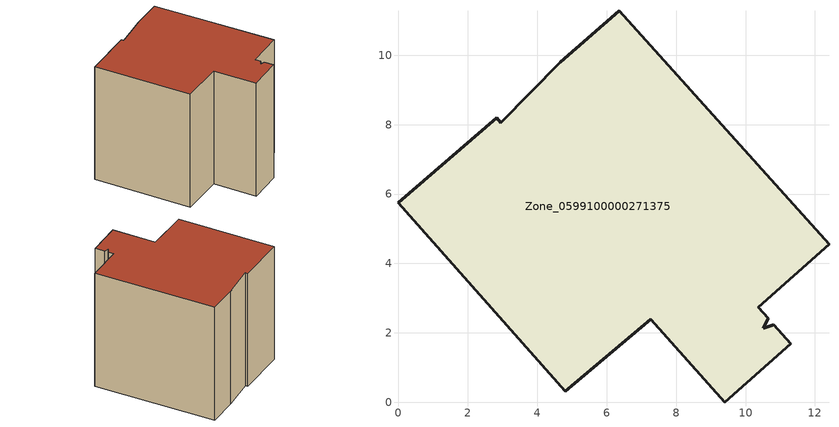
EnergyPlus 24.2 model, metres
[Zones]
Zone_0599100000271375
 floor ground (C_G): 7.27,2.39 4.8,0.31 0,5.74 2.83,8.2 2.95,8.06 4.66,9.8 6.36,11.28 12.4,4.55 10.37,2.74 10.65,2.43 10.52,2.13 10.82,2.24 11.3,1.69 9.4,0 z0
 wall outside (C_F): 4.66,9.8 2.95,8.06 2.83,8.2 0,5.74 4.8,0.31 7.27,2.39 9.4,0 11.3,1.69 10.82,2.24 10.52,2.13 10.65,2.43 10.37,2.74 12.4,4.55 6.36,11.28 4.66,9.8 z0:9.03
 roof outside (C_R): 10.82,2.24 10.52,2.13 10.65,2.43 10.37,2.74 12.4,4.55 6.36,11.28 4.66,9.8 2.95,8.06 2.83,8.2 0,5.74 4.8,0.31 7.27,2.39 9.4,0 11.3,1.69 z9.03
[BUILDING]
Pand.0599100000271375: North Axis=0; Terrain=City; Loads Convergence Tolerance Value=0.04; Temperature Convergence Tolerance Value=0.4; Solar Distribution=FullExterior; Maximum Number of Warmup Days=25; Minimum Number of Warmup Days=1
[Site:Location]
Rotterdam.The.Hague.AP_ZH_NLD Design_Conditions: Latitude=51.96; Longitude=4.45; Time Zone=1; Elevation=-4.5
[SITE:GROUNDTEMPERATURE:BUILDINGSURFACE]
18, 18, 18, 18, 18, 18, 18, 18, 18, 18, 18, 18
[MATERIAL] Thermal Absorptance=0.9; Solar Absorptance=0.7; Visible Absorptance=0.7
Name | Roughness | Thickness | Conductivity | Density | Specific Heat
G.TI.1946 | MediumSmooth | 0.15 | 1 | 540 | 1210
F.TI.1946 | Rough | 0.3 | 0.857143 | 1920 | 840
R.TI.1946 | MediumRough | 0.2 | 0.1 | 1500 | 1000
[CONSTRUCTION]
C_G: G.TI.1946
C_F: F.TI.1946
C_R: R.TI.1946
[ZONE]
Zone_0599100000271375: Type=1; Multiplier=1; Ceiling Height=Autocalculate; Volume=Autocalculate; Floor Area=autocalculate; Part of Total Floor Area=Yes
[ZONEINFILTRATION:DESIGNFLOWRATE]
Infil_Zone_0599100000271375: Zone or ZoneList or Space or SpaceList=Zone_0599100000271375; Schedule=AlwaysOn; Design Flow Rate Calculation Method=Flow/Area; Flow Rate per Floor Area=0.003; Constant Term Coefficient=1; Temperature Term Coefficient=0; Velocity Term Coefficient=0; Velocity Squared Term Coefficient=0
[HVACTEMPLATE:ZONE:IDEALLOADSAIRSYSTEM]
Zone_0599100000271375: Maximum Heating Supply Air Temperature=50; Minimum Cooling Supply Air Temperature=13; Maximum Heating Supply Air Humidity Ratio=0.0156; Minimum Cooling Supply Air Humidity Ratio=0.0077; Heating Limit=NoLimit; Cooling Limit=NoLimit; Dehumidification Control Type=ConstantSensibleHeatRatio; Cooling Sensible Heat Ratio=0.7; Dehumidification Setpoint=60; Humidification Control Type=None; Humidification Setpoint=30; Outdoor Air Method=None; Outdoor Air Flow Rate per Person=0.00944; Outdoor Air Flow Rate per Zone Floor Area=0; Outdoor Air Flow Rate per Zone=0; Demand Controlled Ventilation Type=None; Outdoor Air Economizer Type=NoEconomizer; Heat Recovery Type=None; Sensible Heat Recovery Effectiveness=0.7; Latent Heat Recovery Effectiveness=0.65
[ZONECONTROL:THERMOSTAT]
ThermostatControl_Zone_0599100000271375: Zone or ZoneList=Zone_0599100000271375; Control Type Schedule=DualSetpointControlType; Control 1=Thermostat_Zone_0599100000271375; Temperature Difference Between Cutout And Setpoint=0
[THERMOSTATSETPOINT:DUALSETPOINT]
Thermostat_Zone_0599100000271375: Heating Setpoint Temperature Schedule=HeatingSetpoint_Zone_0599100000271375; Cooling Setpoint Temperature Schedule=CoolingSetpoint_Zone_0599100000271375
[SCHEDULE:COMPACT]
HeatingSetpoint_Zone_0599100000271375: Through: 12/31, For: AllDays, Until: 24:00, 21
CoolingSetpoint_Zone_0599100000271375: Through: 12/31, For: AllDays, Until: 24:00, 24
DualSetpointControlType: Through: 12/31, For: AllDays, Until: 24:00, 4
AlwaysOn: Through: 12/31, For: AllDays, Until: 24:00, 1
